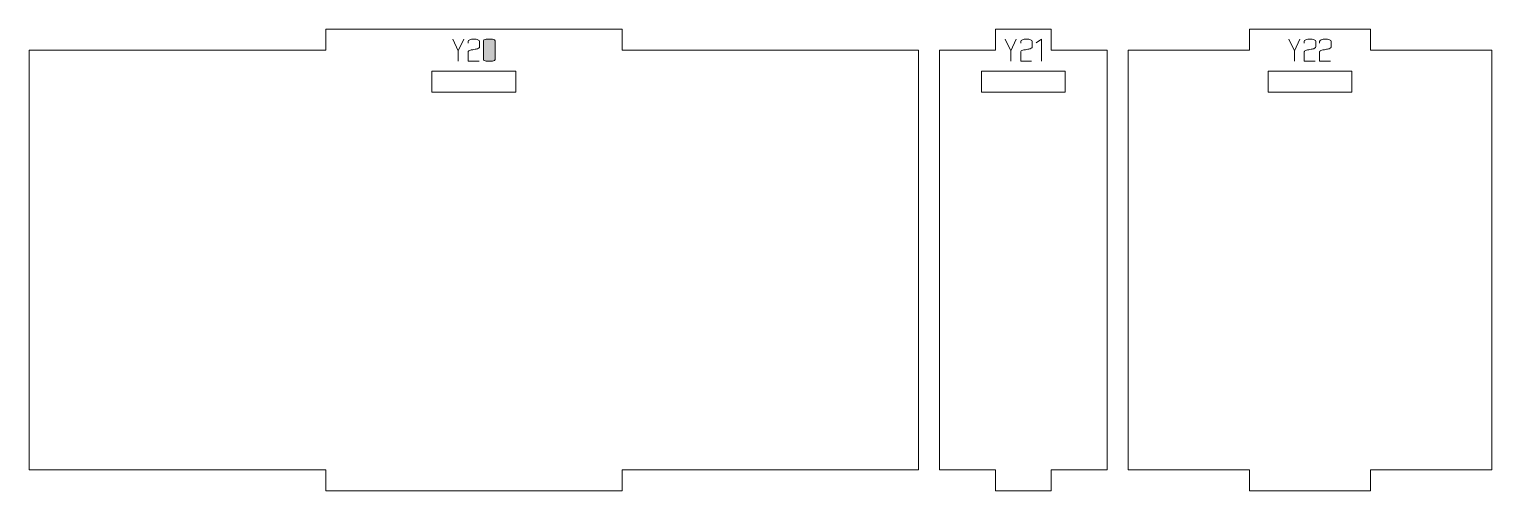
# Model space of a CAD drawing. Header units: centimetres. Extents: x -250 to 250, y -508 to 508.
# Drawn here: x 135.48 to 156.4, y -409.97 to -403.37 of the extents above; entities that cross this region are included whole.
import ezdxf

# ---------------------------------------------------------------- set-up
doc = ezdxf.new("R2010")
doc.units = ezdxf.units.CM
doc.header["$MEASUREMENT"] = 0
doc.layers.add('Capa 1', color=7, linetype='Continuous')

msp = doc.modelspace()

# ---------------------------------------------------------------- hatches: boundary and pattern name
at = {"layer": 'Capa 1', "true_color": 0x3e4095}
h = msp.add_hatch(color=175, dxfattribs=at)
edge = h.paths.add_edge_path()
edge.add_spline(control_points=[(141.61877, -403.82588), (141.61877, -403.82588), (141.61877, -403.67729), (141.61877, -403.67729), (141.61877, -403.67729), (141.53943, -403.50944), (141.53943, -403.50944), (141.53943, -403.50944), (141.61877, -403.67729), (141.61877, -403.67729), (141.61877, -403.67729), (141.69673, -403.50944), (141.69673, -403.50944), (141.69673, -403.50944), (141.61877, -403.67729), (141.61877, -403.67729), (141.61877, -403.67729), (141.61877, -403.82588), (141.61877, -403.82588)], knot_values=[0, 0, 0, 0, 0.16666667, 0.16666667, 0.16666667, 0.33333333, 0.33333333, 0.33333333, 0.5, 0.5, 0.5, 0.66666667, 0.66666667, 0.66666667, 0.83333333, 0.83333333, 0.83333333, 1, 1, 1, 1], degree=3, periodic=1)
h = msp.add_hatch(color=175, dxfattribs=at)
edge = h.paths.add_edge_path()
edge.add_spline(control_points=[(141.7591, -403.82588), (141.7591, -403.82588), (141.7591, -403.69334), (141.7591, -403.69334), (141.76002, -403.68142), (141.77087, -403.67225), (141.79166, -403.66583), (141.80022, -403.66521), (141.8084, -403.66422), (141.8162, -403.66284), (141.82399, -403.66147), (141.83187, -403.66002), (141.83982, -403.65849), (141.85449, -403.65604), (141.86573, -403.65405), (141.87352, -403.65253), (141.88132, -403.651), (141.88889, -403.64901), (141.89623, -403.64656), (141.91518, -403.63953), (141.92466, -403.63051), (141.92466, -403.61951), (141.92466, -403.61951), (141.92466, -403.54475), (141.92466, -403.54475), (141.92466, -403.53497), (141.91679, -403.52664), (141.90104, -403.51976), (141.8853, -403.51288), (141.86565, -403.50944), (141.84211, -403.50944), (141.81857, -403.50944), (141.79892, -403.51288), (141.78318, -403.51976), (141.76743, -403.52664), (141.75956, -403.53497), (141.75956, -403.54475), (141.75956, -403.54475), (141.75956, -403.56722), (141.75956, -403.56722), (141.75956, -403.56722), (141.75956, -403.54475), (141.75956, -403.54475), (141.75956, -403.53497), (141.76743, -403.52664), (141.78318, -403.51976), (141.79892, -403.51288), (141.81857, -403.50944), (141.84211, -403.50944), (141.86565, -403.50944), (141.8853, -403.51288), (141.90104, -403.51976), (141.91679, -403.52664), (141.92466, -403.53497), (141.92466, -403.54475), (141.92466, -403.54475), (141.92466, -403.61951), (141.92466, -403.61951), (141.92466, -403.63051), (141.91518, -403.63953), (141.89623, -403.64656), (141.88889, -403.64901), (141.88132, -403.651), (141.87352, -403.65253), (141.86573, -403.65405), (141.85449, -403.65604), (141.83982, -403.65849), (141.83187, -403.66002), (141.82399, -403.66147), (141.8162, -403.66284), (141.8084, -403.66422), (141.80022, -403.66521), (141.79166, -403.66583), (141.77087, -403.67225), (141.76002, -403.68142), (141.7591, -403.69334), (141.7591, -403.69334), (141.7591, -403.82588), (141.7591, -403.82588), (141.7591, -403.82588), (141.91595, -403.82588), (141.91595, -403.82588), (141.91595, -403.82588), (141.7591, -403.82588), (141.7591, -403.82588)], knot_values=[0, 0, 0, 0, 0.03571429, 0.03571429, 0.03571429, 0.07142857, 0.07142857, 0.07142857, 0.10714286, 0.10714286, 0.10714286, 0.14285714, 0.14285714, 0.14285714, 0.17857143, 0.17857143, 0.17857143, 0.21428571, 0.21428571, 0.21428571, 0.25, 0.25, 0.25, 0.28571429, 0.28571429, 0.28571429, 0.32142857, 0.32142857, 0.32142857, 0.35714286, 0.35714286, 0.35714286, 0.39285714, 0.39285714, 0.39285714, 0.42857143, 0.42857143, 0.42857143, 0.46428571, 0.46428571, 0.46428571, 0.5, 0.5, 0.5, 0.53571429, 0.53571429, 0.53571429, 0.57142857, 0.57142857, 0.57142857, 0.60714286, 0.60714286, 0.60714286, 0.64285714, 0.64285714, 0.64285714, 0.67857143, 0.67857143, 0.67857143, 0.71428571, 0.71428571, 0.71428571, 0.75, 0.75, 0.75, 0.78571429, 0.78571429, 0.78571429, 0.82142857, 0.82142857, 0.82142857, 0.85714286, 0.85714286, 0.85714286, 0.89285714, 0.89285714, 0.89285714, 0.92857143, 0.92857143, 0.92857143, 0.96428571, 0.96428571, 0.96428571, 1, 1, 1, 1], degree=3, periodic=1)
h = msp.add_hatch(color=175, dxfattribs=at)
edge = h.paths.add_edge_path()
edge.add_spline(control_points=[(141.97969, -403.80203), (141.97969, -403.81182), (141.98756, -403.81824), (142.00331, -403.82129), (142.01905, -403.82435), (142.0387, -403.82588), (142.06224, -403.82588), (142.08578, -403.82588), (142.10543, -403.82435), (142.12117, -403.82129), (142.13692, -403.81824), (142.14479, -403.81182), (142.14479, -403.80203), (142.14479, -403.80203), (142.14479, -403.53375), (142.14479, -403.53375), (142.14479, -403.52396), (142.13692, -403.51746), (142.12117, -403.51425), (142.10543, -403.51104), (142.08578, -403.50944), (142.06224, -403.50944), (142.0387, -403.50944), (142.01905, -403.51104), (142.00331, -403.51425), (141.98756, -403.51746), (141.97969, -403.52396), (141.97969, -403.53375), (141.97969, -403.53375), (141.97969, -403.80203), (141.97969, -403.80203)], knot_values=[0, 0, 0, 0, 0.1, 0.1, 0.1, 0.2, 0.2, 0.2, 0.3, 0.3, 0.3, 0.4, 0.4, 0.4, 0.5, 0.5, 0.5, 0.6, 0.6, 0.6, 0.7, 0.7, 0.7, 0.8, 0.8, 0.8, 0.9, 0.9, 0.9, 1, 1, 1, 1], degree=3, periodic=1)
h = msp.add_hatch(color=175, dxfattribs=at)
edge = h.paths.add_edge_path()
edge.add_spline(control_points=[(142.14479, -403.80203), (142.14479, -403.81182), (142.13692, -403.81824), (142.12117, -403.82129), (142.10543, -403.82435), (142.08578, -403.82588), (142.06224, -403.82588), (142.0387, -403.82588), (142.01905, -403.82435), (142.00331, -403.82129), (141.98756, -403.81824), (141.97969, -403.81182), (141.97969, -403.80203), (141.97969, -403.80203), (141.97969, -403.53375), (141.97969, -403.53375), (141.97969, -403.52396), (141.98756, -403.51746), (142.00331, -403.51425), (142.01905, -403.51104), (142.0387, -403.50944), (142.06224, -403.50944), (142.08578, -403.50944), (142.10543, -403.51104), (142.12117, -403.51425), (142.13692, -403.51746), (142.14479, -403.52396), (142.14479, -403.53375), (142.14479, -403.53375), (142.14479, -403.80203), (142.14479, -403.80203)], knot_values=[0, 0, 0, 0, 0.1, 0.1, 0.1, 0.2, 0.2, 0.2, 0.3, 0.3, 0.3, 0.4, 0.4, 0.4, 0.5, 0.5, 0.5, 0.6, 0.6, 0.6, 0.7, 0.7, 0.7, 0.8, 0.8, 0.8, 0.9, 0.9, 0.9, 1, 1, 1, 1], degree=3, periodic=1)
h = msp.add_hatch(color=175, dxfattribs=at)
edge = h.paths.add_edge_path()
edge.add_spline(control_points=[(149.52155, -403.82588), (149.52155, -403.82588), (149.52155, -403.67729), (149.52155, -403.67729), (149.52155, -403.67729), (149.44221, -403.50944), (149.44221, -403.50944), (149.44221, -403.50944), (149.52155, -403.67729), (149.52155, -403.67729), (149.52155, -403.67729), (149.59951, -403.50944), (149.59951, -403.50944), (149.59951, -403.50944), (149.52155, -403.67729), (149.52155, -403.67729), (149.52155, -403.67729), (149.52155, -403.82588), (149.52155, -403.82588)], knot_values=[0, 0, 0, 0, 0.16666667, 0.16666667, 0.16666667, 0.33333333, 0.33333333, 0.33333333, 0.5, 0.5, 0.5, 0.66666667, 0.66666667, 0.66666667, 0.83333333, 0.83333333, 0.83333333, 1, 1, 1, 1], degree=3, periodic=1)
h = msp.add_hatch(color=175, dxfattribs=at)
edge = h.paths.add_edge_path()
edge.add_spline(control_points=[(149.66188, -403.82588), (149.66188, -403.82588), (149.66188, -403.69334), (149.66188, -403.69334), (149.6628, -403.68142), (149.67365, -403.67225), (149.69444, -403.66583), (149.703, -403.66521), (149.71118, -403.66422), (149.71898, -403.66284), (149.72677, -403.66147), (149.73465, -403.66002), (149.7426, -403.65849), (149.75727, -403.65604), (149.76851, -403.65405), (149.7763, -403.65253), (149.7841, -403.651), (149.79167, -403.64901), (149.79901, -403.64656), (149.81796, -403.63953), (149.82744, -403.63051), (149.82744, -403.61951), (149.82744, -403.61951), (149.82744, -403.54475), (149.82744, -403.54475), (149.82744, -403.53497), (149.81957, -403.52664), (149.80382, -403.51976), (149.78808, -403.51288), (149.76843, -403.50944), (149.74489, -403.50944), (149.72135, -403.50944), (149.7017, -403.51288), (149.68596, -403.51976), (149.67021, -403.52664), (149.66234, -403.53497), (149.66234, -403.54475), (149.66234, -403.54475), (149.66234, -403.56722), (149.66234, -403.56722), (149.66234, -403.56722), (149.66234, -403.54475), (149.66234, -403.54475), (149.66234, -403.53497), (149.67021, -403.52664), (149.68596, -403.51976), (149.7017, -403.51288), (149.72135, -403.50944), (149.74489, -403.50944), (149.76843, -403.50944), (149.78808, -403.51288), (149.80382, -403.51976), (149.81957, -403.52664), (149.82744, -403.53497), (149.82744, -403.54475), (149.82744, -403.54475), (149.82744, -403.61951), (149.82744, -403.61951), (149.82744, -403.63051), (149.81796, -403.63953), (149.79901, -403.64656), (149.79167, -403.64901), (149.7841, -403.651), (149.7763, -403.65253), (149.76851, -403.65405), (149.75727, -403.65604), (149.7426, -403.65849), (149.73465, -403.66002), (149.72677, -403.66147), (149.71898, -403.66284), (149.71118, -403.66422), (149.703, -403.66521), (149.69444, -403.66583), (149.67365, -403.67225), (149.6628, -403.68142), (149.66188, -403.69334), (149.66188, -403.69334), (149.66188, -403.82588), (149.66188, -403.82588), (149.66188, -403.82588), (149.81873, -403.82588), (149.81873, -403.82588), (149.81873, -403.82588), (149.66188, -403.82588), (149.66188, -403.82588)], knot_values=[0, 0, 0, 0, 0.03571429, 0.03571429, 0.03571429, 0.07142857, 0.07142857, 0.07142857, 0.10714286, 0.10714286, 0.10714286, 0.14285714, 0.14285714, 0.14285714, 0.17857143, 0.17857143, 0.17857143, 0.21428571, 0.21428571, 0.21428571, 0.25, 0.25, 0.25, 0.28571429, 0.28571429, 0.28571429, 0.32142857, 0.32142857, 0.32142857, 0.35714286, 0.35714286, 0.35714286, 0.39285714, 0.39285714, 0.39285714, 0.42857143, 0.42857143, 0.42857143, 0.46428571, 0.46428571, 0.46428571, 0.5, 0.5, 0.5, 0.53571429, 0.53571429, 0.53571429, 0.57142857, 0.57142857, 0.57142857, 0.60714286, 0.60714286, 0.60714286, 0.64285714, 0.64285714, 0.64285714, 0.67857143, 0.67857143, 0.67857143, 0.71428571, 0.71428571, 0.71428571, 0.75, 0.75, 0.75, 0.78571429, 0.78571429, 0.78571429, 0.82142857, 0.82142857, 0.82142857, 0.85714286, 0.85714286, 0.85714286, 0.89285714, 0.89285714, 0.89285714, 0.92857143, 0.92857143, 0.92857143, 0.96428571, 0.96428571, 0.96428571, 1, 1, 1, 1], degree=3, periodic=1)
h = msp.add_hatch(color=175, dxfattribs=at)
edge = h.paths.add_edge_path()
edge.add_spline(control_points=[(149.9586, -403.50898), (149.9586, -403.50898), (149.88247, -403.56172), (149.88247, -403.56172), (149.88247, -403.56172), (149.9586, -403.50898), (149.9586, -403.50898), (149.9586, -403.50898), (149.9586, -403.82588), (149.9586, -403.82588), (149.9586, -403.82588), (149.9586, -403.50898), (149.9586, -403.50898)], knot_values=[0, 0, 0, 0, 0.25, 0.25, 0.25, 0.5, 0.5, 0.5, 0.75, 0.75, 0.75, 1, 1, 1, 1], degree=3, periodic=1)
h = msp.add_hatch(color=175, dxfattribs=at)
edge = h.paths.add_edge_path()
edge.add_spline(control_points=[(153.57612, -403.82588), (153.57612, -403.82588), (153.57612, -403.67729), (153.57612, -403.67729), (153.57612, -403.67729), (153.49678, -403.50944), (153.49678, -403.50944), (153.49678, -403.50944), (153.57612, -403.67729), (153.57612, -403.67729), (153.57612, -403.67729), (153.65408, -403.50944), (153.65408, -403.50944), (153.65408, -403.50944), (153.57612, -403.67729), (153.57612, -403.67729), (153.57612, -403.67729), (153.57612, -403.82588), (153.57612, -403.82588)], knot_values=[0, 0, 0, 0, 0.16666667, 0.16666667, 0.16666667, 0.33333333, 0.33333333, 0.33333333, 0.5, 0.5, 0.5, 0.66666667, 0.66666667, 0.66666667, 0.83333333, 0.83333333, 0.83333333, 1, 1, 1, 1], degree=3, periodic=1)
h = msp.add_hatch(color=175, dxfattribs=at)
edge = h.paths.add_edge_path()
edge.add_spline(control_points=[(153.71645, -403.82588), (153.71645, -403.82588), (153.71645, -403.69334), (153.71645, -403.69334), (153.71737, -403.68142), (153.72822, -403.67225), (153.74901, -403.66583), (153.75757, -403.66521), (153.76575, -403.66422), (153.77355, -403.66284), (153.78134, -403.66147), (153.78922, -403.66002), (153.79717, -403.65849), (153.81184, -403.65604), (153.82308, -403.65405), (153.83087, -403.65253), (153.83867, -403.651), (153.84624, -403.64901), (153.85358, -403.64656), (153.87253, -403.63953), (153.88201, -403.63051), (153.88201, -403.61951), (153.88201, -403.61951), (153.88201, -403.54475), (153.88201, -403.54475), (153.88201, -403.53497), (153.87414, -403.52664), (153.85839, -403.51976), (153.84265, -403.51288), (153.823, -403.50944), (153.79946, -403.50944), (153.77592, -403.50944), (153.75627, -403.51288), (153.74053, -403.51976), (153.72478, -403.52664), (153.71691, -403.53497), (153.71691, -403.54475), (153.71691, -403.54475), (153.71691, -403.56722), (153.71691, -403.56722), (153.71691, -403.56722), (153.71691, -403.54475), (153.71691, -403.54475), (153.71691, -403.53497), (153.72478, -403.52664), (153.74053, -403.51976), (153.75627, -403.51288), (153.77592, -403.50944), (153.79946, -403.50944), (153.823, -403.50944), (153.84265, -403.51288), (153.85839, -403.51976), (153.87414, -403.52664), (153.88201, -403.53497), (153.88201, -403.54475), (153.88201, -403.54475), (153.88201, -403.61951), (153.88201, -403.61951), (153.88201, -403.63051), (153.87253, -403.63953), (153.85358, -403.64656), (153.84624, -403.64901), (153.83867, -403.651), (153.83087, -403.65253), (153.82308, -403.65405), (153.81184, -403.65604), (153.79717, -403.65849), (153.78922, -403.66002), (153.78134, -403.66147), (153.77355, -403.66284), (153.76575, -403.66422), (153.75757, -403.66521), (153.74901, -403.66583), (153.72822, -403.67225), (153.71737, -403.68142), (153.71645, -403.69334), (153.71645, -403.69334), (153.71645, -403.82588), (153.71645, -403.82588), (153.71645, -403.82588), (153.8733, -403.82588), (153.8733, -403.82588), (153.8733, -403.82588), (153.71645, -403.82588), (153.71645, -403.82588)], knot_values=[0, 0, 0, 0, 0.03571429, 0.03571429, 0.03571429, 0.07142857, 0.07142857, 0.07142857, 0.10714286, 0.10714286, 0.10714286, 0.14285714, 0.14285714, 0.14285714, 0.17857143, 0.17857143, 0.17857143, 0.21428571, 0.21428571, 0.21428571, 0.25, 0.25, 0.25, 0.28571429, 0.28571429, 0.28571429, 0.32142857, 0.32142857, 0.32142857, 0.35714286, 0.35714286, 0.35714286, 0.39285714, 0.39285714, 0.39285714, 0.42857143, 0.42857143, 0.42857143, 0.46428571, 0.46428571, 0.46428571, 0.5, 0.5, 0.5, 0.53571429, 0.53571429, 0.53571429, 0.57142857, 0.57142857, 0.57142857, 0.60714286, 0.60714286, 0.60714286, 0.64285714, 0.64285714, 0.64285714, 0.67857143, 0.67857143, 0.67857143, 0.71428571, 0.71428571, 0.71428571, 0.75, 0.75, 0.75, 0.78571429, 0.78571429, 0.78571429, 0.82142857, 0.82142857, 0.82142857, 0.85714286, 0.85714286, 0.85714286, 0.89285714, 0.89285714, 0.89285714, 0.92857143, 0.92857143, 0.92857143, 0.96428571, 0.96428571, 0.96428571, 1, 1, 1, 1], degree=3, periodic=1)
h = msp.add_hatch(color=175, dxfattribs=at)
edge = h.paths.add_edge_path()
edge.add_spline(control_points=[(153.93658, -403.82588), (153.93658, -403.82588), (153.93658, -403.69334), (153.93658, -403.69334), (153.9375, -403.68142), (153.94835, -403.67225), (153.96914, -403.66583), (153.9777, -403.66521), (153.98588, -403.66422), (153.99368, -403.66284), (154.00147, -403.66147), (154.00935, -403.66002), (154.0173, -403.65849), (154.03197, -403.65604), (154.04321, -403.65405), (154.051, -403.65253), (154.0588, -403.651), (154.06637, -403.64901), (154.07371, -403.64656), (154.09266, -403.63953), (154.10214, -403.63051), (154.10214, -403.61951), (154.10214, -403.61951), (154.10214, -403.54475), (154.10214, -403.54475), (154.10214, -403.53497), (154.09427, -403.52664), (154.07852, -403.51976), (154.06278, -403.51288), (154.04313, -403.50944), (154.01959, -403.50944), (153.99605, -403.50944), (153.9764, -403.51288), (153.96066, -403.51976), (153.94491, -403.52664), (153.93704, -403.53497), (153.93704, -403.54475), (153.93704, -403.54475), (153.93704, -403.56722), (153.93704, -403.56722), (153.93704, -403.56722), (153.93704, -403.54475), (153.93704, -403.54475), (153.93704, -403.53497), (153.94491, -403.52664), (153.96066, -403.51976), (153.9764, -403.51288), (153.99605, -403.50944), (154.01959, -403.50944), (154.04313, -403.50944), (154.06278, -403.51288), (154.07852, -403.51976), (154.09427, -403.52664), (154.10214, -403.53497), (154.10214, -403.54475), (154.10214, -403.54475), (154.10214, -403.61951), (154.10214, -403.61951), (154.10214, -403.63051), (154.09266, -403.63953), (154.07371, -403.64656), (154.06637, -403.64901), (154.0588, -403.651), (154.051, -403.65253), (154.04321, -403.65405), (154.03197, -403.65604), (154.0173, -403.65849), (154.00935, -403.66002), (154.00147, -403.66147), (153.99368, -403.66284), (153.98588, -403.66422), (153.9777, -403.66521), (153.96914, -403.66583), (153.94835, -403.67225), (153.9375, -403.68142), (153.93658, -403.69334), (153.93658, -403.69334), (153.93658, -403.82588), (153.93658, -403.82588), (153.93658, -403.82588), (154.09343, -403.82588), (154.09343, -403.82588), (154.09343, -403.82588), (153.93658, -403.82588), (153.93658, -403.82588)], knot_values=[0, 0, 0, 0, 0.03571429, 0.03571429, 0.03571429, 0.07142857, 0.07142857, 0.07142857, 0.10714286, 0.10714286, 0.10714286, 0.14285714, 0.14285714, 0.14285714, 0.17857143, 0.17857143, 0.17857143, 0.21428571, 0.21428571, 0.21428571, 0.25, 0.25, 0.25, 0.28571429, 0.28571429, 0.28571429, 0.32142857, 0.32142857, 0.32142857, 0.35714286, 0.35714286, 0.35714286, 0.39285714, 0.39285714, 0.39285714, 0.42857143, 0.42857143, 0.42857143, 0.46428571, 0.46428571, 0.46428571, 0.5, 0.5, 0.5, 0.53571429, 0.53571429, 0.53571429, 0.57142857, 0.57142857, 0.57142857, 0.60714286, 0.60714286, 0.60714286, 0.64285714, 0.64285714, 0.64285714, 0.67857143, 0.67857143, 0.67857143, 0.71428571, 0.71428571, 0.71428571, 0.75, 0.75, 0.75, 0.78571429, 0.78571429, 0.78571429, 0.82142857, 0.82142857, 0.82142857, 0.85714286, 0.85714286, 0.85714286, 0.89285714, 0.89285714, 0.89285714, 0.92857143, 0.92857143, 0.92857143, 0.96428571, 0.96428571, 0.96428571, 1, 1, 1, 1], degree=3, periodic=1)

# ---------------------------------------------------------------- linework, layer by layer
at = {"layer": 'Capa 1', "color": 240, "lineweight": 20}
for points, knots in [([(135.48341, -403.66868), (135.48341, -403.66868), (135.48341, -409.66868), (135.48341, -409.66868), (135.48341, -409.66868), (139.72254, -409.66868), (139.72254, -409.66868), (139.72254, -409.66868), (139.72254, -409.96868), (139.72254, -409.96868), (139.72254, -409.96868), (143.96168, -409.96868), (143.96168, -409.96868), (143.96168, -409.96868), (143.96168, -409.66868), (143.96168, -409.66868), (143.96168, -409.66868), (148.20082, -409.66868), (148.20082, -409.66868), (148.20082, -409.66868), (148.20082, -403.66868), (148.20082, -403.66868), (148.20082, -403.66868), (143.96168, -403.66868), (143.96168, -403.66868), (143.96168, -403.66868), (143.96168, -403.36868), (143.96168, -403.36868), (143.96168, -403.36868), (139.72254, -403.36868), (139.72254, -403.36868), (139.72254, -403.36868), (139.72254, -403.66868), (139.72254, -403.66868), (139.72254, -403.66868), (135.48341, -403.66868), (135.48341, -403.66868)], [0, 0, 0, 0, 0.08333333, 0.08333333, 0.08333333, 0.16666667, 0.16666667, 0.16666667, 0.25, 0.25, 0.25, 0.33333333, 0.33333333, 0.33333333, 0.41666667, 0.41666667, 0.41666667, 0.5, 0.5, 0.5, 0.58333333, 0.58333333, 0.58333333, 0.66666667, 0.66666667, 0.66666667, 0.75, 0.75, 0.75, 0.83333333, 0.83333333, 0.83333333, 0.91666667, 0.91666667, 0.91666667, 1, 1, 1, 1]), ([(148.50082, -403.66868), (148.50082, -403.66868), (148.50082, -409.66868), (148.50082, -409.66868), (148.50082, -409.66868), (149.30054, -409.66868), (149.30054, -409.66868), (149.30054, -409.66868), (149.30054, -409.96868), (149.30054, -409.96868), (149.30054, -409.96868), (150.10026, -409.96868), (150.10026, -409.96868), (150.10026, -409.96868), (150.10026, -409.66868), (150.10026, -409.66868), (150.10026, -409.66868), (150.89998, -409.66868), (150.89998, -409.66868), (150.89998, -409.66868), (150.89998, -403.66868), (150.89998, -403.66868), (150.89998, -403.66868), (150.10026, -403.66868), (150.10026, -403.66868), (150.10026, -403.66868), (150.10026, -403.36868), (150.10026, -403.36868), (150.10026, -403.36868), (149.30054, -403.36868), (149.30054, -403.36868), (149.30054, -403.36868), (149.30054, -403.66868), (149.30054, -403.66868), (149.30054, -403.66868), (148.50082, -403.66868), (148.50082, -403.66868)], [0, 0, 0, 0, 0.08333333, 0.08333333, 0.08333333, 0.16666667, 0.16666667, 0.16666667, 0.25, 0.25, 0.25, 0.33333333, 0.33333333, 0.33333333, 0.41666667, 0.41666667, 0.41666667, 0.5, 0.5, 0.5, 0.58333333, 0.58333333, 0.58333333, 0.66666667, 0.66666667, 0.66666667, 0.75, 0.75, 0.75, 0.83333333, 0.83333333, 0.83333333, 0.91666667, 0.91666667, 0.91666667, 1, 1, 1, 1]), ([(151.19998, -403.66868), (151.19998, -403.66868), (151.19998, -409.66868), (151.19998, -409.66868), (151.19998, -409.66868), (152.93297, -409.66868), (152.93297, -409.66868), (152.93297, -409.66868), (152.93297, -409.96868), (152.93297, -409.96868), (152.93297, -409.96868), (154.66595, -409.96868), (154.66595, -409.96868), (154.66595, -409.96868), (154.66595, -409.66868), (154.66595, -409.66868), (154.66595, -409.66868), (156.39894, -409.66868), (156.39894, -409.66868), (156.39894, -409.66868), (156.39894, -403.66868), (156.39894, -403.66868), (156.39894, -403.66868), (154.66595, -403.66868), (154.66595, -403.66868), (154.66595, -403.66868), (154.66595, -403.36868), (154.66595, -403.36868), (154.66595, -403.36868), (152.93297, -403.36868), (152.93297, -403.36868), (152.93297, -403.36868), (152.93297, -403.66868), (152.93297, -403.66868), (152.93297, -403.66868), (151.19998, -403.66868), (151.19998, -403.66868)], [0, 0, 0, 0, 0.08333333, 0.08333333, 0.08333333, 0.16666667, 0.16666667, 0.16666667, 0.25, 0.25, 0.25, 0.33333333, 0.33333333, 0.33333333, 0.41666667, 0.41666667, 0.41666667, 0.5, 0.5, 0.5, 0.58333333, 0.58333333, 0.58333333, 0.66666667, 0.66666667, 0.66666667, 0.75, 0.75, 0.75, 0.83333333, 0.83333333, 0.83333333, 0.91666667, 0.91666667, 0.91666667, 1, 1, 1, 1]), ([(141.24211, -404.269), (141.24211, -404.269), (142.44211, -404.269), (142.44211, -404.269), (142.44211, -404.269), (142.44211, -403.969), (142.44211, -403.969), (142.44211, -403.969), (141.24211, -403.969), (141.24211, -403.969), (141.24211, -403.969), (141.24211, -404.269), (141.24211, -404.269)], [0, 0, 0, 0, 0.25, 0.25, 0.25, 0.5, 0.5, 0.5, 0.75, 0.75, 0.75, 1, 1, 1, 1]), ([(149.1004, -404.269), (149.1004, -404.269), (150.3004, -404.269), (150.3004, -404.269), (150.3004, -404.269), (150.3004, -403.969), (150.3004, -403.969), (150.3004, -403.969), (149.1004, -403.969), (149.1004, -403.969), (149.1004, -403.969), (149.1004, -404.269), (149.1004, -404.269)], [0, 0, 0, 0, 0.25, 0.25, 0.25, 0.5, 0.5, 0.5, 0.75, 0.75, 0.75, 1, 1, 1, 1]), ([(153.19946, -404.269), (153.19946, -404.269), (154.39946, -404.269), (154.39946, -404.269), (154.39946, -404.269), (154.39946, -403.969), (154.39946, -403.969), (154.39946, -403.969), (153.19946, -403.969), (153.19946, -403.969), (153.19946, -403.969), (153.19946, -404.269), (153.19946, -404.269)], [0, 0, 0, 0, 0.25, 0.25, 0.25, 0.5, 0.5, 0.5, 0.75, 0.75, 0.75, 1, 1, 1, 1])]:
    msp.add_open_spline(points, degree=3, knots=knots, dxfattribs=at)
at = {"layer": 'Capa 1', "color": 114, "lineweight": 9}
for points, knots in [([(141.61877, -403.82588), (141.61877, -403.82588), (141.61877, -403.67729), (141.61877, -403.67729), (141.61877, -403.67729), (141.53943, -403.50944), (141.53943, -403.50944), (141.53943, -403.50944), (141.61877, -403.67729), (141.61877, -403.67729), (141.61877, -403.67729), (141.69673, -403.50944), (141.69673, -403.50944), (141.69673, -403.50944), (141.61877, -403.67729), (141.61877, -403.67729), (141.61877, -403.67729), (141.61877, -403.82588), (141.61877, -403.82588)], [0, 0, 0, 0, 0.16666667, 0.16666667, 0.16666667, 0.33333333, 0.33333333, 0.33333333, 0.5, 0.5, 0.5, 0.66666667, 0.66666667, 0.66666667, 0.83333333, 0.83333333, 0.83333333, 1, 1, 1, 1]), ([(141.7591, -403.82588), (141.7591, -403.82588), (141.7591, -403.69334), (141.7591, -403.69334), (141.76002, -403.68142), (141.77087, -403.67225), (141.79166, -403.66583), (141.80022, -403.66521), (141.8084, -403.66422), (141.8162, -403.66284), (141.82399, -403.66147), (141.83187, -403.66002), (141.83982, -403.65849), (141.85449, -403.65604), (141.86573, -403.65405), (141.87352, -403.65253), (141.88132, -403.651), (141.88889, -403.64901), (141.89623, -403.64656), (141.91518, -403.63953), (141.92466, -403.63051), (141.92466, -403.61951), (141.92466, -403.61951), (141.92466, -403.54475), (141.92466, -403.54475), (141.92466, -403.53497), (141.91679, -403.52664), (141.90104, -403.51976), (141.8853, -403.51288), (141.86565, -403.50944), (141.84211, -403.50944), (141.81857, -403.50944), (141.79892, -403.51288), (141.78318, -403.51976), (141.76743, -403.52664), (141.75956, -403.53497), (141.75956, -403.54475), (141.75956, -403.54475), (141.75956, -403.56722), (141.75956, -403.56722), (141.75956, -403.56722), (141.75956, -403.54475), (141.75956, -403.54475), (141.75956, -403.53497), (141.76743, -403.52664), (141.78318, -403.51976), (141.79892, -403.51288), (141.81857, -403.50944), (141.84211, -403.50944), (141.86565, -403.50944), (141.8853, -403.51288), (141.90104, -403.51976), (141.91679, -403.52664), (141.92466, -403.53497), (141.92466, -403.54475), (141.92466, -403.54475), (141.92466, -403.61951), (141.92466, -403.61951), (141.92466, -403.63051), (141.91518, -403.63953), (141.89623, -403.64656), (141.88889, -403.64901), (141.88132, -403.651), (141.87352, -403.65253), (141.86573, -403.65405), (141.85449, -403.65604), (141.83982, -403.65849), (141.83187, -403.66002), (141.82399, -403.66147), (141.8162, -403.66284), (141.8084, -403.66422), (141.80022, -403.66521), (141.79166, -403.66583), (141.77087, -403.67225), (141.76002, -403.68142), (141.7591, -403.69334), (141.7591, -403.69334), (141.7591, -403.82588), (141.7591, -403.82588), (141.7591, -403.82588), (141.91595, -403.82588), (141.91595, -403.82588), (141.91595, -403.82588), (141.7591, -403.82588), (141.7591, -403.82588)], [0, 0, 0, 0, 0.03571429, 0.03571429, 0.03571429, 0.07142857, 0.07142857, 0.07142857, 0.10714286, 0.10714286, 0.10714286, 0.14285714, 0.14285714, 0.14285714, 0.17857143, 0.17857143, 0.17857143, 0.21428571, 0.21428571, 0.21428571, 0.25, 0.25, 0.25, 0.28571429, 0.28571429, 0.28571429, 0.32142857, 0.32142857, 0.32142857, 0.35714286, 0.35714286, 0.35714286, 0.39285714, 0.39285714, 0.39285714, 0.42857143, 0.42857143, 0.42857143, 0.46428571, 0.46428571, 0.46428571, 0.5, 0.5, 0.5, 0.53571429, 0.53571429, 0.53571429, 0.57142857, 0.57142857, 0.57142857, 0.60714286, 0.60714286, 0.60714286, 0.64285714, 0.64285714, 0.64285714, 0.67857143, 0.67857143, 0.67857143, 0.71428571, 0.71428571, 0.71428571, 0.75, 0.75, 0.75, 0.78571429, 0.78571429, 0.78571429, 0.82142857, 0.82142857, 0.82142857, 0.85714286, 0.85714286, 0.85714286, 0.89285714, 0.89285714, 0.89285714, 0.92857143, 0.92857143, 0.92857143, 0.96428571, 0.96428571, 0.96428571, 1, 1, 1, 1]), ([(141.97969, -403.80203), (141.97969, -403.81182), (141.98756, -403.81824), (142.00331, -403.82129), (142.01905, -403.82435), (142.0387, -403.82588), (142.06224, -403.82588), (142.08578, -403.82588), (142.10543, -403.82435), (142.12117, -403.82129), (142.13692, -403.81824), (142.14479, -403.81182), (142.14479, -403.80203), (142.14479, -403.80203), (142.14479, -403.53375), (142.14479, -403.53375), (142.14479, -403.52396), (142.13692, -403.51746), (142.12117, -403.51425), (142.10543, -403.51104), (142.08578, -403.50944), (142.06224, -403.50944), (142.0387, -403.50944), (142.01905, -403.51104), (142.00331, -403.51425), (141.98756, -403.51746), (141.97969, -403.52396), (141.97969, -403.53375), (141.97969, -403.53375), (141.97969, -403.80203), (141.97969, -403.80203)], [0, 0, 0, 0, 0.1, 0.1, 0.1, 0.2, 0.2, 0.2, 0.3, 0.3, 0.3, 0.4, 0.4, 0.4, 0.5, 0.5, 0.5, 0.6, 0.6, 0.6, 0.7, 0.7, 0.7, 0.8, 0.8, 0.8, 0.9, 0.9, 0.9, 1, 1, 1, 1]), ([(142.14479, -403.80203), (142.14479, -403.81182), (142.13692, -403.81824), (142.12117, -403.82129), (142.10543, -403.82435), (142.08578, -403.82588), (142.06224, -403.82588), (142.0387, -403.82588), (142.01905, -403.82435), (142.00331, -403.82129), (141.98756, -403.81824), (141.97969, -403.81182), (141.97969, -403.80203), (141.97969, -403.80203), (141.97969, -403.53375), (141.97969, -403.53375), (141.97969, -403.52396), (141.98756, -403.51746), (142.00331, -403.51425), (142.01905, -403.51104), (142.0387, -403.50944), (142.06224, -403.50944), (142.08578, -403.50944), (142.10543, -403.51104), (142.12117, -403.51425), (142.13692, -403.51746), (142.14479, -403.52396), (142.14479, -403.53375), (142.14479, -403.53375), (142.14479, -403.80203), (142.14479, -403.80203)], [0, 0, 0, 0, 0.1, 0.1, 0.1, 0.2, 0.2, 0.2, 0.3, 0.3, 0.3, 0.4, 0.4, 0.4, 0.5, 0.5, 0.5, 0.6, 0.6, 0.6, 0.7, 0.7, 0.7, 0.8, 0.8, 0.8, 0.9, 0.9, 0.9, 1, 1, 1, 1]), ([(149.52155, -403.82588), (149.52155, -403.82588), (149.52155, -403.67729), (149.52155, -403.67729), (149.52155, -403.67729), (149.44221, -403.50944), (149.44221, -403.50944), (149.44221, -403.50944), (149.52155, -403.67729), (149.52155, -403.67729), (149.52155, -403.67729), (149.59951, -403.50944), (149.59951, -403.50944), (149.59951, -403.50944), (149.52155, -403.67729), (149.52155, -403.67729), (149.52155, -403.67729), (149.52155, -403.82588), (149.52155, -403.82588)], [0, 0, 0, 0, 0.16666667, 0.16666667, 0.16666667, 0.33333333, 0.33333333, 0.33333333, 0.5, 0.5, 0.5, 0.66666667, 0.66666667, 0.66666667, 0.83333333, 0.83333333, 0.83333333, 1, 1, 1, 1]), ([(149.66188, -403.82588), (149.66188, -403.82588), (149.66188, -403.69334), (149.66188, -403.69334), (149.6628, -403.68142), (149.67365, -403.67225), (149.69444, -403.66583), (149.703, -403.66521), (149.71118, -403.66422), (149.71898, -403.66284), (149.72677, -403.66147), (149.73465, -403.66002), (149.7426, -403.65849), (149.75727, -403.65604), (149.76851, -403.65405), (149.7763, -403.65253), (149.7841, -403.651), (149.79167, -403.64901), (149.79901, -403.64656), (149.81796, -403.63953), (149.82744, -403.63051), (149.82744, -403.61951), (149.82744, -403.61951), (149.82744, -403.54475), (149.82744, -403.54475), (149.82744, -403.53497), (149.81957, -403.52664), (149.80382, -403.51976), (149.78808, -403.51288), (149.76843, -403.50944), (149.74489, -403.50944), (149.72135, -403.50944), (149.7017, -403.51288), (149.68596, -403.51976), (149.67021, -403.52664), (149.66234, -403.53497), (149.66234, -403.54475), (149.66234, -403.54475), (149.66234, -403.56722), (149.66234, -403.56722), (149.66234, -403.56722), (149.66234, -403.54475), (149.66234, -403.54475), (149.66234, -403.53497), (149.67021, -403.52664), (149.68596, -403.51976), (149.7017, -403.51288), (149.72135, -403.50944), (149.74489, -403.50944), (149.76843, -403.50944), (149.78808, -403.51288), (149.80382, -403.51976), (149.81957, -403.52664), (149.82744, -403.53497), (149.82744, -403.54475), (149.82744, -403.54475), (149.82744, -403.61951), (149.82744, -403.61951), (149.82744, -403.63051), (149.81796, -403.63953), (149.79901, -403.64656), (149.79167, -403.64901), (149.7841, -403.651), (149.7763, -403.65253), (149.76851, -403.65405), (149.75727, -403.65604), (149.7426, -403.65849), (149.73465, -403.66002), (149.72677, -403.66147), (149.71898, -403.66284), (149.71118, -403.66422), (149.703, -403.66521), (149.69444, -403.66583), (149.67365, -403.67225), (149.6628, -403.68142), (149.66188, -403.69334), (149.66188, -403.69334), (149.66188, -403.82588), (149.66188, -403.82588), (149.66188, -403.82588), (149.81873, -403.82588), (149.81873, -403.82588), (149.81873, -403.82588), (149.66188, -403.82588), (149.66188, -403.82588)], [0, 0, 0, 0, 0.03571429, 0.03571429, 0.03571429, 0.07142857, 0.07142857, 0.07142857, 0.10714286, 0.10714286, 0.10714286, 0.14285714, 0.14285714, 0.14285714, 0.17857143, 0.17857143, 0.17857143, 0.21428571, 0.21428571, 0.21428571, 0.25, 0.25, 0.25, 0.28571429, 0.28571429, 0.28571429, 0.32142857, 0.32142857, 0.32142857, 0.35714286, 0.35714286, 0.35714286, 0.39285714, 0.39285714, 0.39285714, 0.42857143, 0.42857143, 0.42857143, 0.46428571, 0.46428571, 0.46428571, 0.5, 0.5, 0.5, 0.53571429, 0.53571429, 0.53571429, 0.57142857, 0.57142857, 0.57142857, 0.60714286, 0.60714286, 0.60714286, 0.64285714, 0.64285714, 0.64285714, 0.67857143, 0.67857143, 0.67857143, 0.71428571, 0.71428571, 0.71428571, 0.75, 0.75, 0.75, 0.78571429, 0.78571429, 0.78571429, 0.82142857, 0.82142857, 0.82142857, 0.85714286, 0.85714286, 0.85714286, 0.89285714, 0.89285714, 0.89285714, 0.92857143, 0.92857143, 0.92857143, 0.96428571, 0.96428571, 0.96428571, 1, 1, 1, 1]), ([(149.9586, -403.50898), (149.9586, -403.50898), (149.88247, -403.56172), (149.88247, -403.56172), (149.88247, -403.56172), (149.9586, -403.50898), (149.9586, -403.50898), (149.9586, -403.50898), (149.9586, -403.82588), (149.9586, -403.82588), (149.9586, -403.82588), (149.9586, -403.50898), (149.9586, -403.50898)], [0, 0, 0, 0, 0.25, 0.25, 0.25, 0.5, 0.5, 0.5, 0.75, 0.75, 0.75, 1, 1, 1, 1]), ([(153.57612, -403.82588), (153.57612, -403.82588), (153.57612, -403.67729), (153.57612, -403.67729), (153.57612, -403.67729), (153.49678, -403.50944), (153.49678, -403.50944), (153.49678, -403.50944), (153.57612, -403.67729), (153.57612, -403.67729), (153.57612, -403.67729), (153.65408, -403.50944), (153.65408, -403.50944), (153.65408, -403.50944), (153.57612, -403.67729), (153.57612, -403.67729), (153.57612, -403.67729), (153.57612, -403.82588), (153.57612, -403.82588)], [0, 0, 0, 0, 0.16666667, 0.16666667, 0.16666667, 0.33333333, 0.33333333, 0.33333333, 0.5, 0.5, 0.5, 0.66666667, 0.66666667, 0.66666667, 0.83333333, 0.83333333, 0.83333333, 1, 1, 1, 1]), ([(153.71645, -403.82588), (153.71645, -403.82588), (153.71645, -403.69334), (153.71645, -403.69334), (153.71737, -403.68142), (153.72822, -403.67225), (153.74901, -403.66583), (153.75757, -403.66521), (153.76575, -403.66422), (153.77355, -403.66284), (153.78134, -403.66147), (153.78922, -403.66002), (153.79717, -403.65849), (153.81184, -403.65604), (153.82308, -403.65405), (153.83087, -403.65253), (153.83867, -403.651), (153.84624, -403.64901), (153.85358, -403.64656), (153.87253, -403.63953), (153.88201, -403.63051), (153.88201, -403.61951), (153.88201, -403.61951), (153.88201, -403.54475), (153.88201, -403.54475), (153.88201, -403.53497), (153.87414, -403.52664), (153.85839, -403.51976), (153.84265, -403.51288), (153.823, -403.50944), (153.79946, -403.50944), (153.77592, -403.50944), (153.75627, -403.51288), (153.74053, -403.51976), (153.72478, -403.52664), (153.71691, -403.53497), (153.71691, -403.54475), (153.71691, -403.54475), (153.71691, -403.56722), (153.71691, -403.56722), (153.71691, -403.56722), (153.71691, -403.54475), (153.71691, -403.54475), (153.71691, -403.53497), (153.72478, -403.52664), (153.74053, -403.51976), (153.75627, -403.51288), (153.77592, -403.50944), (153.79946, -403.50944), (153.823, -403.50944), (153.84265, -403.51288), (153.85839, -403.51976), (153.87414, -403.52664), (153.88201, -403.53497), (153.88201, -403.54475), (153.88201, -403.54475), (153.88201, -403.61951), (153.88201, -403.61951), (153.88201, -403.63051), (153.87253, -403.63953), (153.85358, -403.64656), (153.84624, -403.64901), (153.83867, -403.651), (153.83087, -403.65253), (153.82308, -403.65405), (153.81184, -403.65604), (153.79717, -403.65849), (153.78922, -403.66002), (153.78134, -403.66147), (153.77355, -403.66284), (153.76575, -403.66422), (153.75757, -403.66521), (153.74901, -403.66583), (153.72822, -403.67225), (153.71737, -403.68142), (153.71645, -403.69334), (153.71645, -403.69334), (153.71645, -403.82588), (153.71645, -403.82588), (153.71645, -403.82588), (153.8733, -403.82588), (153.8733, -403.82588), (153.8733, -403.82588), (153.71645, -403.82588), (153.71645, -403.82588)], [0, 0, 0, 0, 0.03571429, 0.03571429, 0.03571429, 0.07142857, 0.07142857, 0.07142857, 0.10714286, 0.10714286, 0.10714286, 0.14285714, 0.14285714, 0.14285714, 0.17857143, 0.17857143, 0.17857143, 0.21428571, 0.21428571, 0.21428571, 0.25, 0.25, 0.25, 0.28571429, 0.28571429, 0.28571429, 0.32142857, 0.32142857, 0.32142857, 0.35714286, 0.35714286, 0.35714286, 0.39285714, 0.39285714, 0.39285714, 0.42857143, 0.42857143, 0.42857143, 0.46428571, 0.46428571, 0.46428571, 0.5, 0.5, 0.5, 0.53571429, 0.53571429, 0.53571429, 0.57142857, 0.57142857, 0.57142857, 0.60714286, 0.60714286, 0.60714286, 0.64285714, 0.64285714, 0.64285714, 0.67857143, 0.67857143, 0.67857143, 0.71428571, 0.71428571, 0.71428571, 0.75, 0.75, 0.75, 0.78571429, 0.78571429, 0.78571429, 0.82142857, 0.82142857, 0.82142857, 0.85714286, 0.85714286, 0.85714286, 0.89285714, 0.89285714, 0.89285714, 0.92857143, 0.92857143, 0.92857143, 0.96428571, 0.96428571, 0.96428571, 1, 1, 1, 1]), ([(153.93658, -403.82588), (153.93658, -403.82588), (153.93658, -403.69334), (153.93658, -403.69334), (153.9375, -403.68142), (153.94835, -403.67225), (153.96914, -403.66583), (153.9777, -403.66521), (153.98588, -403.66422), (153.99368, -403.66284), (154.00147, -403.66147), (154.00935, -403.66002), (154.0173, -403.65849), (154.03197, -403.65604), (154.04321, -403.65405), (154.051, -403.65253), (154.0588, -403.651), (154.06637, -403.64901), (154.07371, -403.64656), (154.09266, -403.63953), (154.10214, -403.63051), (154.10214, -403.61951), (154.10214, -403.61951), (154.10214, -403.54475), (154.10214, -403.54475), (154.10214, -403.53497), (154.09427, -403.52664), (154.07852, -403.51976), (154.06278, -403.51288), (154.04313, -403.50944), (154.01959, -403.50944), (153.99605, -403.50944), (153.9764, -403.51288), (153.96066, -403.51976), (153.94491, -403.52664), (153.93704, -403.53497), (153.93704, -403.54475), (153.93704, -403.54475), (153.93704, -403.56722), (153.93704, -403.56722), (153.93704, -403.56722), (153.93704, -403.54475), (153.93704, -403.54475), (153.93704, -403.53497), (153.94491, -403.52664), (153.96066, -403.51976), (153.9764, -403.51288), (153.99605, -403.50944), (154.01959, -403.50944), (154.04313, -403.50944), (154.06278, -403.51288), (154.07852, -403.51976), (154.09427, -403.52664), (154.10214, -403.53497), (154.10214, -403.54475), (154.10214, -403.54475), (154.10214, -403.61951), (154.10214, -403.61951), (154.10214, -403.63051), (154.09266, -403.63953), (154.07371, -403.64656), (154.06637, -403.64901), (154.0588, -403.651), (154.051, -403.65253), (154.04321, -403.65405), (154.03197, -403.65604), (154.0173, -403.65849), (154.00935, -403.66002), (154.00147, -403.66147), (153.99368, -403.66284), (153.98588, -403.66422), (153.9777, -403.66521), (153.96914, -403.66583), (153.94835, -403.67225), (153.9375, -403.68142), (153.93658, -403.69334), (153.93658, -403.69334), (153.93658, -403.82588), (153.93658, -403.82588), (153.93658, -403.82588), (154.09343, -403.82588), (154.09343, -403.82588), (154.09343, -403.82588), (153.93658, -403.82588), (153.93658, -403.82588)], [0, 0, 0, 0, 0.03571429, 0.03571429, 0.03571429, 0.07142857, 0.07142857, 0.07142857, 0.10714286, 0.10714286, 0.10714286, 0.14285714, 0.14285714, 0.14285714, 0.17857143, 0.17857143, 0.17857143, 0.21428571, 0.21428571, 0.21428571, 0.25, 0.25, 0.25, 0.28571429, 0.28571429, 0.28571429, 0.32142857, 0.32142857, 0.32142857, 0.35714286, 0.35714286, 0.35714286, 0.39285714, 0.39285714, 0.39285714, 0.42857143, 0.42857143, 0.42857143, 0.46428571, 0.46428571, 0.46428571, 0.5, 0.5, 0.5, 0.53571429, 0.53571429, 0.53571429, 0.57142857, 0.57142857, 0.57142857, 0.60714286, 0.60714286, 0.60714286, 0.64285714, 0.64285714, 0.64285714, 0.67857143, 0.67857143, 0.67857143, 0.71428571, 0.71428571, 0.71428571, 0.75, 0.75, 0.75, 0.78571429, 0.78571429, 0.78571429, 0.82142857, 0.82142857, 0.82142857, 0.85714286, 0.85714286, 0.85714286, 0.89285714, 0.89285714, 0.89285714, 0.92857143, 0.92857143, 0.92857143, 0.96428571, 0.96428571, 0.96428571, 1, 1, 1, 1])]:
    msp.add_open_spline(points, degree=3, knots=knots, dxfattribs=at)

doc.saveas('drawing.dxf')
